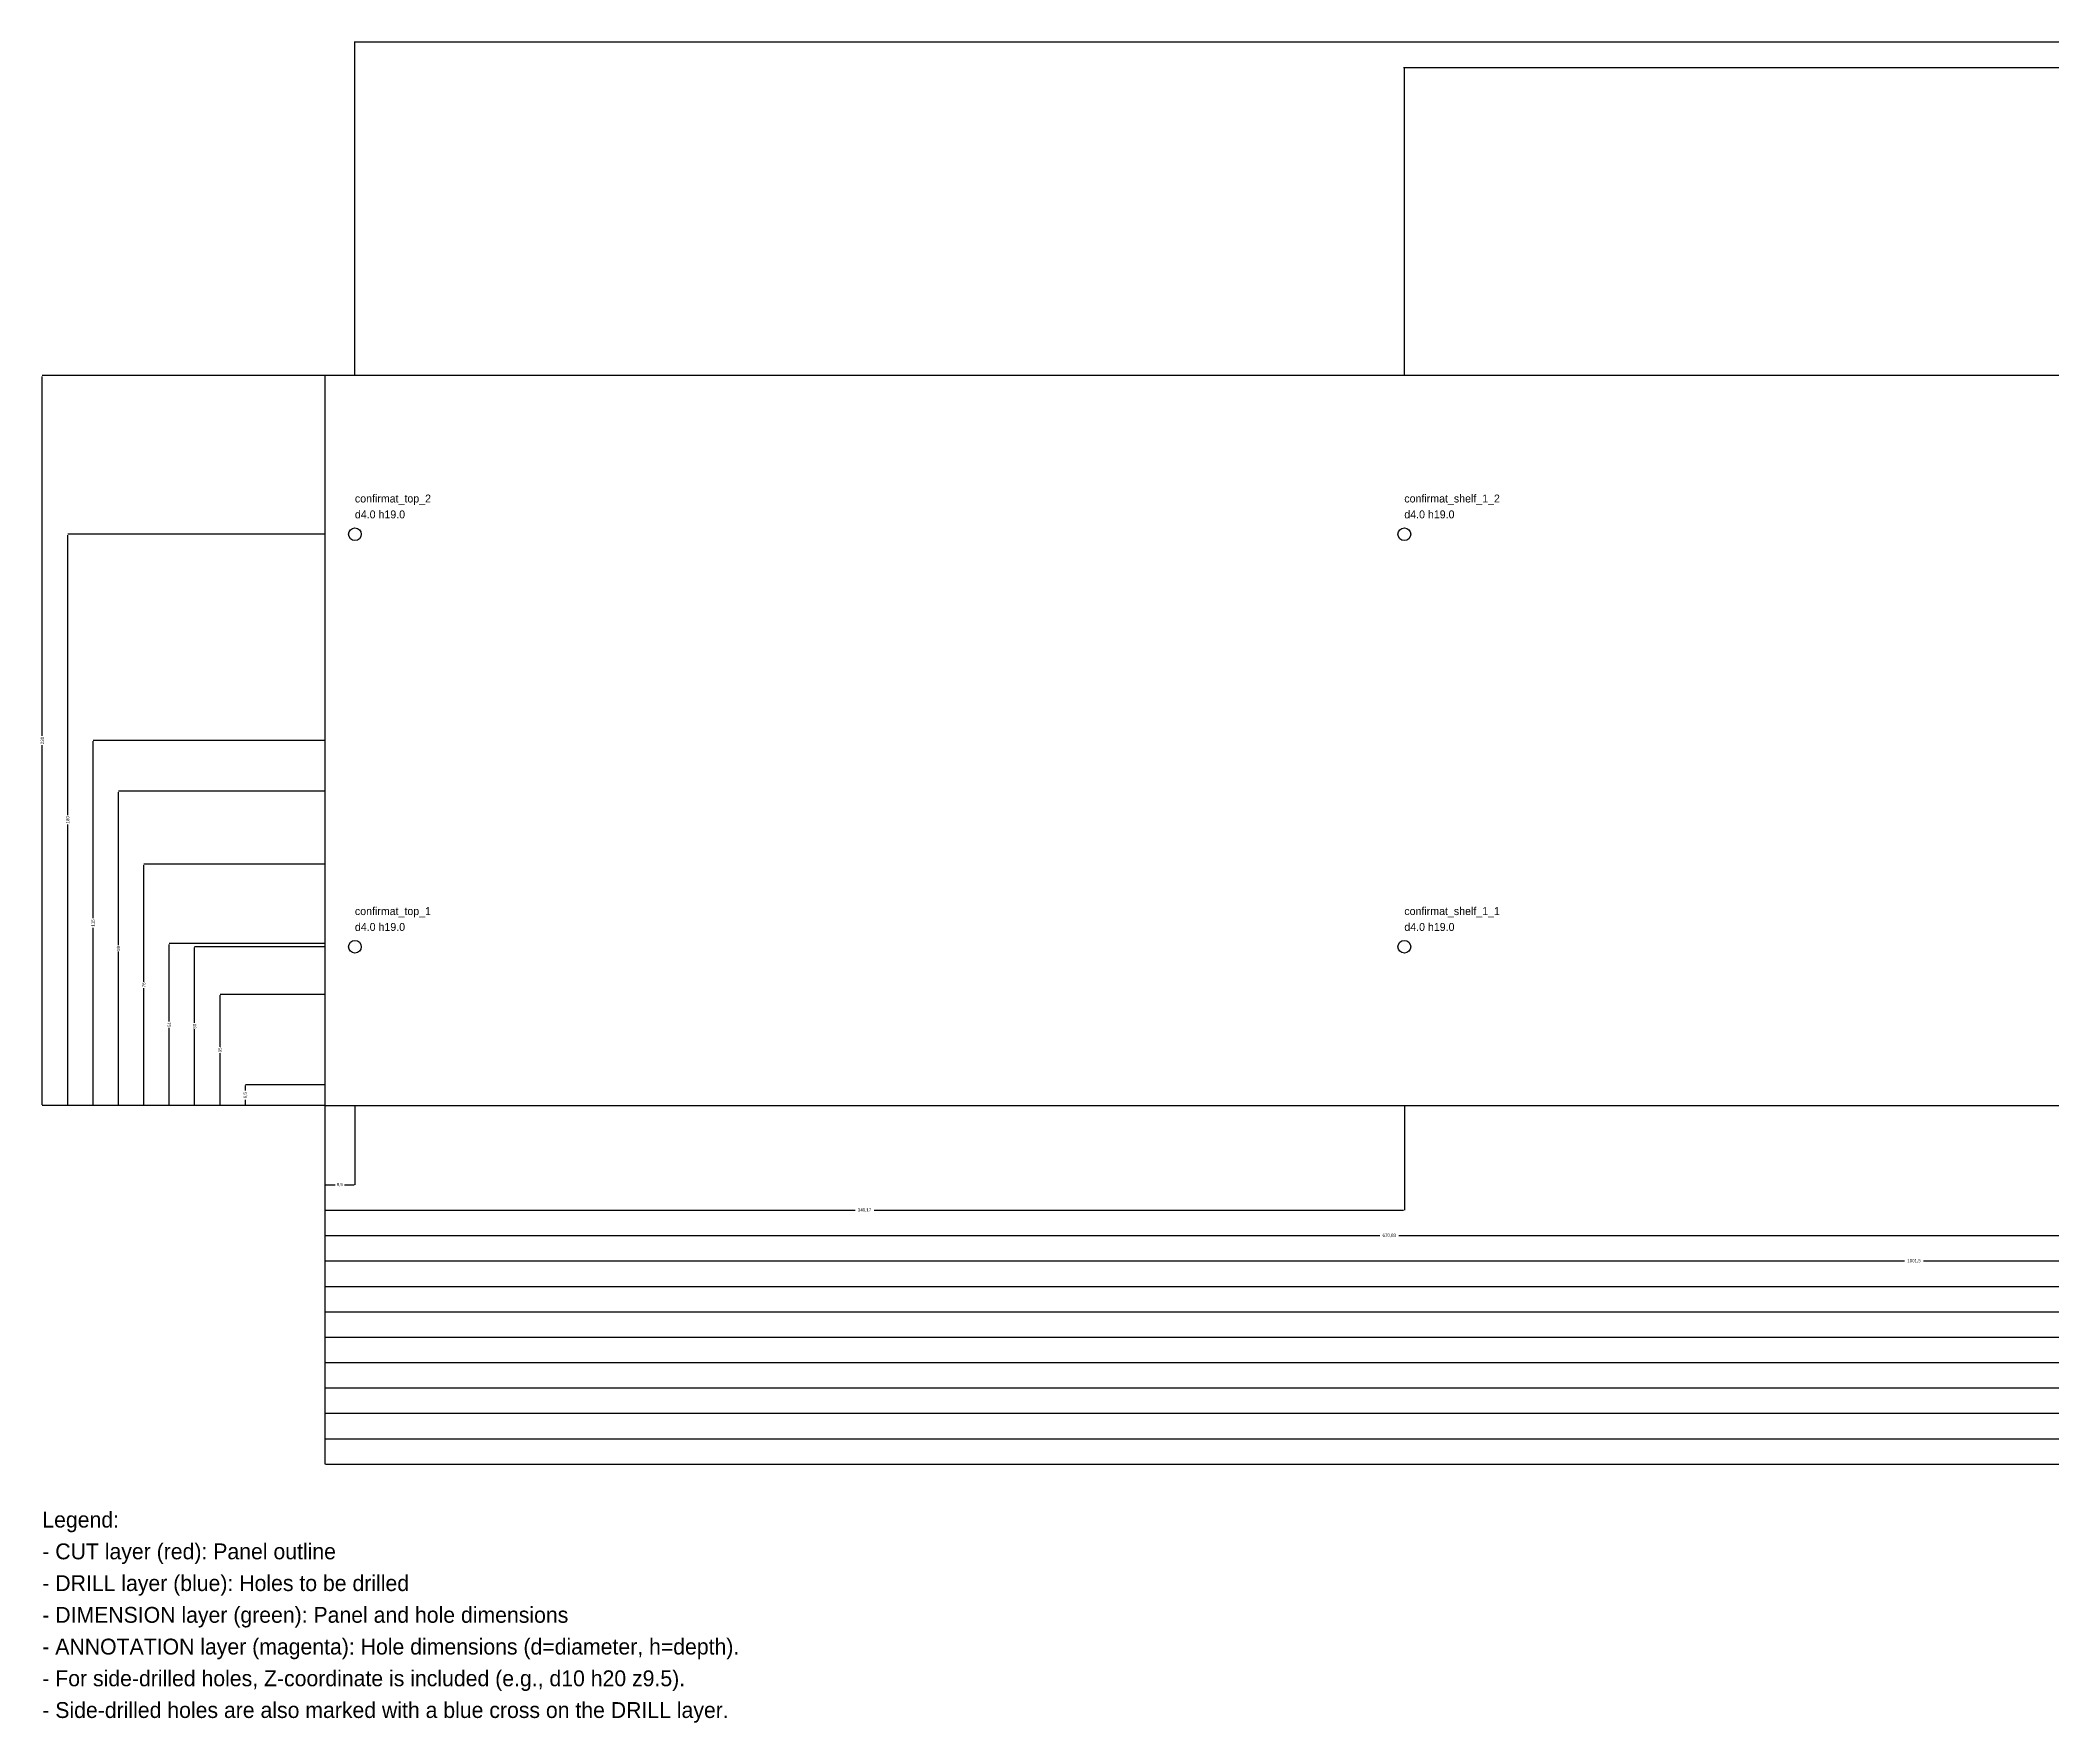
# Model space of a CAD drawing. Header units: millimetres. Extents: x -90 to 2551, y -195 to 364.
# Drawn here: x -90 to 544, y -195 to 336 of the extents above; entities that cross this region are included whole.
import ezdxf

# ---------------------------------------------------------------- set-up
doc = ezdxf.new("R2010")
doc.units = ezdxf.units.MM
for name, color, linetype in [('ANNOTATION', 6, 'Continuous'), ('CUT', 1, 'Continuous'), ('DIMENSION', 3, 'Continuous')]:
    doc.layers.add(name, color=color, linetype=linetype)
doc.dimstyles.get("Standard").update_dxf_attribs({"dimtxt": 2.5, "dimasz": 2.5, "dimexe": 1.25, "dimexo": 0.625, "dimtad": 1, "dimtxsty": 'Standard', "dimcen": 2.5, "dimazin": 3, "dimtfac": 1, "dimtmove": 0, "dimatfit": 3})

# ---------------------------------------------------------------- blocks, each defined once
blk = doc.blocks.new('_CLOSEDFILLED')
at = {"color": 0, "linetype": 'ByBlock'}
blk.add_solid([(-1, 0.2), (0, 0), (-1, -0.2)], dxfattribs=at)
blk = doc.blocks.new('*D0')
for p, q in [((0, 0), (0, -25)), ((9.5, 0), (9.5, -25)), ((0.25, -25), (3.25, -25)), ((6.25, -25), (9.25, -25))]:
    blk.add_line(p, q)
at = {"layer": 'Defpoints'}
for p in [(0, 0), (9.5, 0), (0, -25)]:
    blk.add_point(p, dxfattribs=at)
at = {"layer": 'DIMENSION', "xscale": 0.25, "yscale": 0.25, "rotation": 180}
blk.add_blockref('_CLOSEDFILLED', (0, -25), dxfattribs=at)
at = {"layer": 'DIMENSION', "xscale": 0.25, "yscale": 0.25}
blk.add_blockref('_CLOSEDFILLED', (9.5, -25), dxfattribs=at)
at = {"layer": 'DIMENSION', "insert": (4.75, -25), "char_height": 1, "attachment_point": 5}
blk.add_mtext('9,5', dxfattribs=at)
blk = doc.blocks.new('*D2')
for p, q in [((0, 0), (0, -33)), ((340.17, 0), (340.17, -33)), ((0.25, -33), (167.085, -33)), ((173.085, -33), (339.92, -33))]:
    blk.add_line(p, q)
at = {"layer": 'Defpoints'}
for p in [(0, 0), (340.17, 0), (0, -33)]:
    blk.add_point(p, dxfattribs=at)
at = {"layer": 'DIMENSION', "xscale": 0.25, "yscale": 0.25, "rotation": 180}
blk.add_blockref('_CLOSEDFILLED', (0, -33), dxfattribs=at)
at = {"layer": 'DIMENSION', "xscale": 0.25, "yscale": 0.25}
blk.add_blockref('_CLOSEDFILLED', (340.17, -33), dxfattribs=at)
at = {"layer": 'DIMENSION', "insert": (170.085, -33), "char_height": 1, "attachment_point": 5}
blk.add_mtext('340,17', dxfattribs=at)
blk = doc.blocks.new('*D3')
for p, q in [((0, 0), (0, -41)), ((670.83, 0), (670.83, -41)), ((0.25, -41), (332.415, -41)), ((338.415, -41), (670.58, -41))]:
    blk.add_line(p, q)
at = {"layer": 'Defpoints'}
for p in [(0, 0), (670.83, 0), (0, -41)]:
    blk.add_point(p, dxfattribs=at)
at = {"layer": 'DIMENSION', "xscale": 0.25, "yscale": 0.25, "rotation": 180}
blk.add_blockref('_CLOSEDFILLED', (0, -41), dxfattribs=at)
at = {"layer": 'DIMENSION', "xscale": 0.25, "yscale": 0.25}
blk.add_blockref('_CLOSEDFILLED', (670.83, -41), dxfattribs=at)
at = {"layer": 'DIMENSION', "insert": (335.415, -41), "char_height": 1, "attachment_point": 5}
blk.add_mtext('670,83', dxfattribs=at)
blk = doc.blocks.new('*D4')
for p, q in [((0, 0), (0, -49)), ((1001.5, 0), (1001.5, -49)), ((0.25, -49), (497.75, -49)), ((503.75, -49), (1001.25, -49))]:
    blk.add_line(p, q)
at = {"layer": 'Defpoints'}
for p in [(0, 0), (1001.5, 0), (0, -49)]:
    blk.add_point(p, dxfattribs=at)
at = {"layer": 'DIMENSION', "xscale": 0.25, "yscale": 0.25, "rotation": 180}
blk.add_blockref('_CLOSEDFILLED', (0, -49), dxfattribs=at)
at = {"layer": 'DIMENSION', "xscale": 0.25, "yscale": 0.25}
blk.add_blockref('_CLOSEDFILLED', (1001.5, -49), dxfattribs=at)
at = {"layer": 'DIMENSION', "insert": (500.75, -49), "char_height": 1, "attachment_point": 5}
blk.add_mtext('1001,5', dxfattribs=at)
blk = doc.blocks.new('*D5')
for p, q in [((0, 0), (0, -57)), ((1148.5, 0), (1148.5, -57)), ((0.25, -57), (571.25, -57)), ((577.25, -57), (1148.25, -57))]:
    blk.add_line(p, q)
at = {"layer": 'Defpoints'}
for p in [(0, 0), (1148.5, 0), (0, -57)]:
    blk.add_point(p, dxfattribs=at)
at = {"layer": 'DIMENSION', "xscale": 0.25, "yscale": 0.25, "rotation": 180}
blk.add_blockref('_CLOSEDFILLED', (0, -57), dxfattribs=at)
at = {"layer": 'DIMENSION', "xscale": 0.25, "yscale": 0.25}
blk.add_blockref('_CLOSEDFILLED', (1148.5, -57), dxfattribs=at)
at = {"layer": 'DIMENSION', "insert": (574.25, -57), "char_height": 1, "attachment_point": 5}
blk.add_mtext('1148,5', dxfattribs=at)
blk = doc.blocks.new('*D6')
for p, q in [((0, 0), (0, -65)), ((1358.5, 0), (1358.5, -65)), ((0.25, -65), (676.25, -65)), ((682.25, -65), (1358.25, -65))]:
    blk.add_line(p, q)
at = {"layer": 'Defpoints'}
for p in [(0, 0), (1358.5, 0), (0, -65)]:
    blk.add_point(p, dxfattribs=at)
at = {"layer": 'DIMENSION', "xscale": 0.25, "yscale": 0.25, "rotation": 180}
blk.add_blockref('_CLOSEDFILLED', (0, -65), dxfattribs=at)
at = {"layer": 'DIMENSION', "xscale": 0.25, "yscale": 0.25}
blk.add_blockref('_CLOSEDFILLED', (1358.5, -65), dxfattribs=at)
at = {"layer": 'DIMENSION', "insert": (679.25, -65), "char_height": 1, "attachment_point": 5}
blk.add_mtext('1358,5', dxfattribs=at)
blk = doc.blocks.new('*D7')
for p, q in [((0, 0), (0, -73)), ((1568.5, 0), (1568.5, -73)), ((0.25, -73), (781.25, -73)), ((787.25, -73), (1568.25, -73))]:
    blk.add_line(p, q)
at = {"layer": 'Defpoints'}
for p in [(0, 0), (1568.5, 0), (0, -73)]:
    blk.add_point(p, dxfattribs=at)
at = {"layer": 'DIMENSION', "xscale": 0.25, "yscale": 0.25, "rotation": 180}
blk.add_blockref('_CLOSEDFILLED', (0, -73), dxfattribs=at)
at = {"layer": 'DIMENSION', "xscale": 0.25, "yscale": 0.25}
blk.add_blockref('_CLOSEDFILLED', (1568.5, -73), dxfattribs=at)
at = {"layer": 'DIMENSION', "insert": (784.25, -73), "char_height": 1, "attachment_point": 5}
blk.add_mtext('1568,5', dxfattribs=at)
blk = doc.blocks.new('*D8')
for p, q in [((0, 0), (0, -81)), ((1778.5, 0), (1778.5, -81)), ((0.25, -81), (886.25, -81)), ((892.25, -81), (1778.25, -81))]:
    blk.add_line(p, q)
at = {"layer": 'Defpoints'}
for p in [(0, 0), (1778.5, 0), (0, -81)]:
    blk.add_point(p, dxfattribs=at)
at = {"layer": 'DIMENSION', "xscale": 0.25, "yscale": 0.25, "rotation": 180}
blk.add_blockref('_CLOSEDFILLED', (0, -81), dxfattribs=at)
at = {"layer": 'DIMENSION', "xscale": 0.25, "yscale": 0.25}
blk.add_blockref('_CLOSEDFILLED', (1778.5, -81), dxfattribs=at)
at = {"layer": 'DIMENSION', "insert": (889.25, -81), "char_height": 1, "attachment_point": 5}
blk.add_mtext('1778,5', dxfattribs=at)
blk = doc.blocks.new('*D9')
for p, q in [((0, 0), (0, -89)), ((1988.5, 0), (1988.5, -89)), ((0.25, -89), (991.25, -89)), ((997.25, -89), (1988.25, -89))]:
    blk.add_line(p, q)
at = {"layer": 'Defpoints'}
for p in [(0, 0), (1988.5, 0), (0, -89)]:
    blk.add_point(p, dxfattribs=at)
at = {"layer": 'DIMENSION', "xscale": 0.25, "yscale": 0.25, "rotation": 180}
blk.add_blockref('_CLOSEDFILLED', (0, -89), dxfattribs=at)
at = {"layer": 'DIMENSION', "xscale": 0.25, "yscale": 0.25}
blk.add_blockref('_CLOSEDFILLED', (1988.5, -89), dxfattribs=at)
at = {"layer": 'DIMENSION', "insert": (994.25, -89), "char_height": 1, "attachment_point": 5}
blk.add_mtext('1988,5', dxfattribs=at)
blk = doc.blocks.new('*D10')
for p, q in [((0, 0), (0, -97)), ((2198.5, 0), (2198.5, -97)), ((0.25, -97), (1096.25, -97)), ((1102.25, -97), (2198.25, -97))]:
    blk.add_line(p, q)
at = {"layer": 'Defpoints'}
for p in [(0, 0), (2198.5, 0), (0, -97)]:
    blk.add_point(p, dxfattribs=at)
at = {"layer": 'DIMENSION', "xscale": 0.25, "yscale": 0.25, "rotation": 180}
blk.add_blockref('_CLOSEDFILLED', (0, -97), dxfattribs=at)
at = {"layer": 'DIMENSION', "xscale": 0.25, "yscale": 0.25}
blk.add_blockref('_CLOSEDFILLED', (2198.5, -97), dxfattribs=at)
at = {"layer": 'DIMENSION', "insert": (1099.25, -97), "char_height": 1, "attachment_point": 5}
blk.add_mtext('2198,5', dxfattribs=at)
blk = doc.blocks.new('*D11')
for p, q in [((0, 0), (0, -105)), ((2290.5, 0), (2290.5, -105)), ((0.25, -105), (1142.25, -105)), ((1148.25, -105), (2290.25, -105))]:
    blk.add_line(p, q)
at = {"layer": 'Defpoints'}
for p in [(0, 0), (2290.5, 0), (0, -105)]:
    blk.add_point(p, dxfattribs=at)
at = {"layer": 'DIMENSION', "xscale": 0.25, "yscale": 0.25, "rotation": 180}
blk.add_blockref('_CLOSEDFILLED', (0, -105), dxfattribs=at)
at = {"layer": 'DIMENSION', "xscale": 0.25, "yscale": 0.25}
blk.add_blockref('_CLOSEDFILLED', (2290.5, -105), dxfattribs=at)
at = {"layer": 'DIMENSION', "insert": (1145.25, -105), "char_height": 1, "attachment_point": 5}
blk.add_mtext('2290,5', dxfattribs=at)
blk = doc.blocks.new('*D12')
for p, q in [((0, 0), (0, -113)), ((2300, 0), (2300, -113)), ((0.25, -113), (1148, -113)), ((1152, -113), (2299.75, -113))]:
    blk.add_line(p, q)
at = {"layer": 'Defpoints'}
for p in [(0, 0), (2300, 0), (0, -113)]:
    blk.add_point(p, dxfattribs=at)
at = {"layer": 'DIMENSION', "xscale": 0.25, "yscale": 0.25, "rotation": 180}
blk.add_blockref('_CLOSEDFILLED', (0, -113), dxfattribs=at)
at = {"layer": 'DIMENSION', "xscale": 0.25, "yscale": 0.25}
blk.add_blockref('_CLOSEDFILLED', (2300, -113), dxfattribs=at)
at = {"layer": 'DIMENSION', "insert": (1150, -113), "char_height": 1, "attachment_point": 5}
blk.add_mtext('2300', dxfattribs=at)
blk = doc.blocks.new('*D22')
for p, q in [((1316.585, 327), (339.92, 327)), ((340.17, 230), (340.17, 327)), ((2300.25, 327), (1323.585, 327)), ((2300, 230), (2300, 327))]:
    blk.add_line(p, q)
at = {"layer": 'Defpoints'}
for p in [(2300, 327), (340.17, 230), (2300, 230)]:
    blk.add_point(p, dxfattribs=at)
at = {"layer": 'DIMENSION', "xscale": 0.25, "yscale": 0.25}
blk.add_blockref('_CLOSEDFILLED', (340.17, 327), dxfattribs=at)
at = {"layer": 'DIMENSION', "xscale": 0.25, "yscale": 0.25, "rotation": 180}
blk.add_blockref('_CLOSEDFILLED', (2300, 327), dxfattribs=at)
at = {"layer": 'DIMENSION', "insert": (1320.085, 327), "char_height": 1, "attachment_point": 5}
blk.add_mtext('1959,83', dxfattribs=at)
blk = doc.blocks.new('*D23')
for p, q in [((1151.75, 335), (9.25, 335)), ((9.5, 230), (9.5, 335)), ((2300.25, 335), (1157.75, 335)), ((2300, 230), (2300, 335))]:
    blk.add_line(p, q)
at = {"layer": 'Defpoints'}
for p in [(2300, 335), (9.5, 230), (2300, 230)]:
    blk.add_point(p, dxfattribs=at)
at = {"layer": 'DIMENSION', "xscale": 0.25, "yscale": 0.25}
blk.add_blockref('_CLOSEDFILLED', (9.5, 335), dxfattribs=at)
at = {"layer": 'DIMENSION', "xscale": 0.25, "yscale": 0.25, "rotation": 180}
blk.add_blockref('_CLOSEDFILLED', (2300, 335), dxfattribs=at)
at = {"layer": 'DIMENSION', "insert": (1154.75, 335), "char_height": 1, "attachment_point": 5}
blk.add_mtext('2290,5', dxfattribs=at)
blk = doc.blocks.new('*D24')
for p, q in [((0, 6.5), (-25, 6.5)), ((-25, 4.75), (-25, 6.25)), ((-25, 0.25), (-25, 1.75)), ((0, 0), (-25, 0))]:
    blk.add_line(p, q)
at = {"layer": 'Defpoints'}
for p in [(0, 6.5), (-25, 0), (0, 0)]:
    blk.add_point(p, dxfattribs=at)
at = {"layer": 'DIMENSION', "xscale": 0.25, "yscale": 0.25}
for p, rotation in [((-25, 6.5), 90), ((-25, 0), 270)]:
    blk.add_blockref('_CLOSEDFILLED', p, dxfattribs=dict(at, rotation=rotation))
at = {"layer": 'DIMENSION', "insert": (-25, 3.25), "char_height": 1, "attachment_point": 5, "rotation": 90}
blk.add_mtext('6,5', dxfattribs=at)
blk = doc.blocks.new('*D25')
for p, q in [((0, 35), (-33, 35)), ((-33, 18.5), (-33, 34.75)), ((-33, 0.25), (-33, 16.5)), ((0, 0), (-33, 0))]:
    blk.add_line(p, q)
at = {"layer": 'Defpoints'}
for p in [(0, 35), (-33, 0), (0, 0)]:
    blk.add_point(p, dxfattribs=at)
at = {"layer": 'DIMENSION', "xscale": 0.25, "yscale": 0.25}
for p, rotation in [((-33, 35), 90), ((-33, 0), 270)]:
    blk.add_blockref('_CLOSEDFILLED', p, dxfattribs=dict(at, rotation=rotation))
at = {"layer": 'DIMENSION', "insert": (-33, 17.5), "char_height": 1, "attachment_point": 5, "rotation": 90}
blk.add_mtext('35', dxfattribs=at)
blk = doc.blocks.new('*D26')
for p, q in [((0, 50), (-41, 50)), ((-41, 26), (-41, 49.75)), ((-41, 0.25), (-41, 24)), ((0, 0), (-41, 0))]:
    blk.add_line(p, q)
at = {"layer": 'Defpoints'}
for p in [(0, 50), (-41, 0), (0, 0)]:
    blk.add_point(p, dxfattribs=at)
at = {"layer": 'DIMENSION', "xscale": 0.25, "yscale": 0.25}
for p, rotation in [((-41, 50), 90), ((-41, 0), 270)]:
    blk.add_blockref('_CLOSEDFILLED', p, dxfattribs=dict(at, rotation=rotation))
at = {"layer": 'DIMENSION', "insert": (-41, 25), "char_height": 1, "attachment_point": 5, "rotation": 90}
blk.add_mtext('50', dxfattribs=at)
blk = doc.blocks.new('*D27')
for p, q in [((0, 51), (-49, 51)), ((-49, 26.5), (-49, 50.75)), ((-49, 0.25), (-49, 24.5)), ((0, 0), (-49, 0))]:
    blk.add_line(p, q)
at = {"layer": 'Defpoints'}
for p in [(0, 51), (-49, 0), (0, 0)]:
    blk.add_point(p, dxfattribs=at)
at = {"layer": 'DIMENSION', "xscale": 0.25, "yscale": 0.25}
for p, rotation in [((-49, 51), 90), ((-49, 0), 270)]:
    blk.add_blockref('_CLOSEDFILLED', p, dxfattribs=dict(at, rotation=rotation))
at = {"layer": 'DIMENSION', "insert": (-49, 25.5), "char_height": 1, "attachment_point": 5, "rotation": 90}
blk.add_mtext('51', dxfattribs=at)
blk = doc.blocks.new('*D28')
for p, q in [((0, 76), (-57, 76)), ((-57, 39), (-57, 75.75)), ((-57, 0.25), (-57, 37)), ((0, 0), (-57, 0))]:
    blk.add_line(p, q)
at = {"layer": 'Defpoints'}
for p in [(0, 76), (-57, 0), (0, 0)]:
    blk.add_point(p, dxfattribs=at)
at = {"layer": 'DIMENSION', "xscale": 0.25, "yscale": 0.25}
for p, rotation in [((-57, 76), 90), ((-57, 0), 270)]:
    blk.add_blockref('_CLOSEDFILLED', p, dxfattribs=dict(at, rotation=rotation))
at = {"layer": 'DIMENSION', "insert": (-57, 38), "char_height": 1, "attachment_point": 5, "rotation": 90}
blk.add_mtext('76', dxfattribs=at)
blk = doc.blocks.new('*D29')
for p, q in [((0, 99), (-65, 99)), ((-65, 50.5), (-65, 98.75)), ((-65, 0.25), (-65, 48.5)), ((0, 0), (-65, 0))]:
    blk.add_line(p, q)
at = {"layer": 'Defpoints'}
for p in [(0, 99), (-65, 0), (0, 0)]:
    blk.add_point(p, dxfattribs=at)
at = {"layer": 'DIMENSION', "xscale": 0.25, "yscale": 0.25}
for p, rotation in [((-65, 99), 90), ((-65, 0), 270)]:
    blk.add_blockref('_CLOSEDFILLED', p, dxfattribs=dict(at, rotation=rotation))
at = {"layer": 'DIMENSION', "insert": (-65, 49.5), "char_height": 1, "attachment_point": 5, "rotation": 90}
blk.add_mtext('99', dxfattribs=at)
blk = doc.blocks.new('*D30')
for p, q in [((0, 115), (-73, 115)), ((-73, 59), (-73, 114.75)), ((-73, 0.25), (-73, 56)), ((0, 0), (-73, 0))]:
    blk.add_line(p, q)
at = {"layer": 'Defpoints'}
for p in [(0, 115), (-73, 0), (0, 0)]:
    blk.add_point(p, dxfattribs=at)
at = {"layer": 'DIMENSION', "xscale": 0.25, "yscale": 0.25}
for p, rotation in [((-73, 115), 90), ((-73, 0), 270)]:
    blk.add_blockref('_CLOSEDFILLED', p, dxfattribs=dict(at, rotation=rotation))
at = {"layer": 'DIMENSION', "insert": (-73, 57.5), "char_height": 1, "attachment_point": 5, "rotation": 90}
blk.add_mtext('115', dxfattribs=at)
blk = doc.blocks.new('*D31')
for p, q in [((0, 180), (-81, 180)), ((-81, 91.5), (-81, 179.75)), ((-81, 0.25), (-81, 88.5)), ((0, 0), (-81, 0))]:
    blk.add_line(p, q)
at = {"layer": 'Defpoints'}
for p in [(0, 180), (-81, 0), (0, 0)]:
    blk.add_point(p, dxfattribs=at)
at = {"layer": 'DIMENSION', "xscale": 0.25, "yscale": 0.25}
for p, rotation in [((-81, 180), 90), ((-81, 0), 270)]:
    blk.add_blockref('_CLOSEDFILLED', p, dxfattribs=dict(at, rotation=rotation))
at = {"layer": 'DIMENSION', "insert": (-81, 90), "char_height": 1, "attachment_point": 5, "rotation": 90}
blk.add_mtext('180', dxfattribs=at)
blk = doc.blocks.new('*D32')
for p, q in [((0, 230), (-89, 230)), ((-89, 116.5), (-89, 229.75)), ((-89, 0.25), (-89, 113.5)), ((0, 0), (-89, 0))]:
    blk.add_line(p, q)
at = {"layer": 'Defpoints'}
for p in [(0, 230), (-89, 0), (0, 0)]:
    blk.add_point(p, dxfattribs=at)
at = {"layer": 'DIMENSION', "xscale": 0.25, "yscale": 0.25}
for p, rotation in [((-89, 230), 90), ((-89, 0), 270)]:
    blk.add_blockref('_CLOSEDFILLED', p, dxfattribs=dict(at, rotation=rotation))
at = {"layer": 'DIMENSION', "insert": (-89, 115), "char_height": 1, "attachment_point": 5, "rotation": 90}
blk.add_mtext('230', dxfattribs=at)

msp = doc.modelspace()

# ---------------------------------------------------------------- linework, layer by layer
at = {"layer": 'CUT'}
for p, q in [((2300, 230), (0, 230)), ((0, 230), (0, 0)), ((7.5, 180), (7.65224, 180.765)), ((7.65224, 179.235), (7.5, 180)), ((7.65224, 180.765), (8.08579, 181.414)), ((8.08579, 178.586), (7.65224, 179.235)), ((8.08579, 181.414), (8.73463, 181.848)), ((8.73463, 178.152), (8.08579, 178.586)), ((8.73463, 181.848), (9.5, 182)), ((9.5, 178), (8.73463, 178.152)), ((9.5, 182), (10.2654, 181.848)), ((10.2654, 178.152), (9.5, 178)), ((10.2654, 181.848), (10.9142, 181.414)), ((10.9142, 178.586), (10.2654, 178.152)), ((10.9142, 181.414), (11.3478, 180.765)), ((11.3478, 179.235), (10.9142, 178.586)), ((11.3478, 180.765), (11.5, 180)), ((11.5, 180), (11.3478, 179.235)), ((338.167, 180), (338.319, 180.765)), ((338.319, 179.235), (338.167, 180)), ((338.319, 180.765), (338.752, 181.414)), ((338.752, 178.586), (338.319, 179.235)), ((338.752, 181.414), (339.401, 181.848)), ((339.401, 178.152), (338.752, 178.586)), ((339.401, 181.848), (340.167, 182)), ((340.167, 178), (339.401, 178.152)), ((340.167, 182), (340.932, 181.848)), ((340.932, 178.152), (340.167, 178)), ((340.932, 181.848), (341.581, 181.414)), ((341.581, 178.586), (340.932, 178.152)), ((341.581, 181.414), (342.014, 180.765)), ((342.014, 179.235), (341.581, 178.586)), ((342.014, 180.765), (342.167, 180)), ((342.167, 180), (342.014, 179.235)), ((7.5, 50), (7.65224, 50.7654)), ((7.65224, 50.7654), (8.08579, 51.4142)), ((8.08579, 51.4142), (8.73463, 51.8478)), ((8.73463, 51.8478), (9.5, 52)), ((9.5, 52), (10.2654, 51.8478)), ((10.2654, 51.8478), (10.9142, 51.4142)), ((10.9142, 51.4142), (11.3478, 50.7654)), ((11.3478, 50.7654), (11.5, 50)), ((338.167, 50), (338.319, 50.7654)), ((338.319, 50.7654), (338.752, 51.4142)), ((338.752, 51.4142), (339.401, 51.8478)), ((339.401, 51.8478), (340.167, 52)), ((340.167, 52), (340.932, 51.8478)), ((340.932, 51.8478), (341.581, 51.4142)), ((341.581, 51.4142), (342.014, 50.7654)), ((342.014, 50.7654), (342.167, 50)), ((7.65224, 49.2346), (7.5, 50)), ((8.08579, 48.5858), (7.65224, 49.2346)), ((8.73463, 48.1522), (8.08579, 48.5858)), ((9.5, 48), (8.73463, 48.1522)), ((10.2654, 48.1522), (9.5, 48)), ((10.9142, 48.5858), (10.2654, 48.1522)), ((11.3478, 49.2346), (10.9142, 48.5858)), ((11.5, 50), (11.3478, 49.2346)), ((338.319, 49.2346), (338.167, 50)), ((338.752, 48.5858), (338.319, 49.2346)), ((339.401, 48.1522), (338.752, 48.5858)), ((340.167, 48), (339.401, 48.1522)), ((340.932, 48.1522), (340.167, 48)), ((341.581, 48.5858), (340.932, 48.1522)), ((342.014, 49.2346), (341.581, 48.5858)), ((342.167, 50), (342.014, 49.2346)), ((0, 0), (2300, 0))]:
    msp.add_line(p, q, dxfattribs=at)

# ---------------------------------------------------------------- texts
at = {"layer": 'ANNOTATION'}
for s, height, p in [('confirmat_top_2', 2.5, (9.5, 190)), ('confirmat_shelf_1_2', 2.5, (340.167, 190)), ('d4.0 h19.0', 2.5, (9.5, 185)), ('d4.0 h19.0', 2.5, (340.167, 185)), ('d4.0 h19.0', 2.5, (9.5, 55)), ('confirmat_top_1', 2.5, (9.5, 60)), ('d4.0 h19.0', 2.5, (340.167, 55)), ('confirmat_shelf_1_1', 2.5, (340.167, 60)), ('Legend:', 5, (-89, -133)), ('- CUT layer (red): Panel outline', 5, (-89, -143)), ('- DRILL layer (blue): Holes to be drilled', 5, (-89, -153)), ('- DIMENSION layer (green): Panel and hole dimensions', 5, (-89, -163)), ('- ANNOTATION layer (magenta): Hole dimensions (d=diameter, h=depth).', 5, (-89, -173)), ('- For side-drilled holes, Z-coordinate is included (e.g., d10 h20 z9.5).', 5, (-89, -183)), ('- Side-drilled holes are also marked with a blue cross on the DRILL layer.', 5, (-89, -193))]:
    msp.add_text(s, height=height, dxfattribs=at).set_placement(p)

# ---------------------------------------------------------------- dimensions: what is measured, and where the dimension line sits
at = {"layer": 'DIMENSION'}
for base, p1, p2, picture, middle in [((2300, 335), (2300, 230), (9.5, 230), '*D23', (1154.75, 335)), ((2300, 327), (2300, 230), (340.17, 230), '*D22', (1320.085, 327)), ((0, -25), (0, 0), (9.5, 0), '*D0', (4.75, -25)), ((0, -33), (0, 0), (340.17, 0), '*D2', (170.085, -33)), ((0, -41), (0, 0), (670.83, 0), '*D3', (335.415, -41)), ((0, -49), (0, 0), (1001.5, 0), '*D4', (500.75, -49)), ((0, -57), (0, 0), (1148.5, 0), '*D5', (574.25, -57)), ((0, -65), (0, 0), (1358.5, 0), '*D6', (679.25, -65)), ((0, -73), (0, 0), (1568.5, 0), '*D7', (784.25, -73)), ((0, -81), (0, 0), (1778.5, 0), '*D8', (889.25, -81)), ((0, -89), (0, 0), (1988.5, 0), '*D9', (994.25, -89)), ((0, -97), (0, 0), (2198.5, 0), '*D10', (1099.25, -97)), ((0, -105), (0, 0), (2290.5, 0), '*D11', (1145.25, -105)), ((0, -113), (0, 0), (2300, 0), '*D12', (1150, -113))]:
    dim = msp.add_linear_dim(base=base, p1=p1, p2=p2, dimstyle='Standard', dxfattribs=at)
    dim.commit()
    dim.dimension.update_dxf_attribs({"geometry": picture, "text_midpoint": middle})
for base, p2, picture, middle in [((-89, 0), (0, 230), '*D32', (-89, 115)), ((-81, 0), (0, 180), '*D31', (-81, 90)), ((-73, 0), (0, 115), '*D30', (-73, 57.5)), ((-65, 0), (0, 99), '*D29', (-65, 49.5)), ((-57, 0), (0, 76), '*D28', (-57, 38)), ((-49, 0), (0, 51), '*D27', (-49, 25.5)), ((-41, 0), (0, 50), '*D26', (-41, 25)), ((-33, 0), (0, 35), '*D25', (-33, 17.5)), ((-25, 0), (0, 6.5), '*D24', (-25, 3.25))]:
    dim = msp.add_linear_dim(base=base, p1=(0, 0), p2=p2, angle=90, dimstyle='Standard', dxfattribs=at)
    dim.commit()
    dim.dimension.update_dxf_attribs({"geometry": picture, "text_midpoint": middle})

doc.saveas('drawing.dxf')
